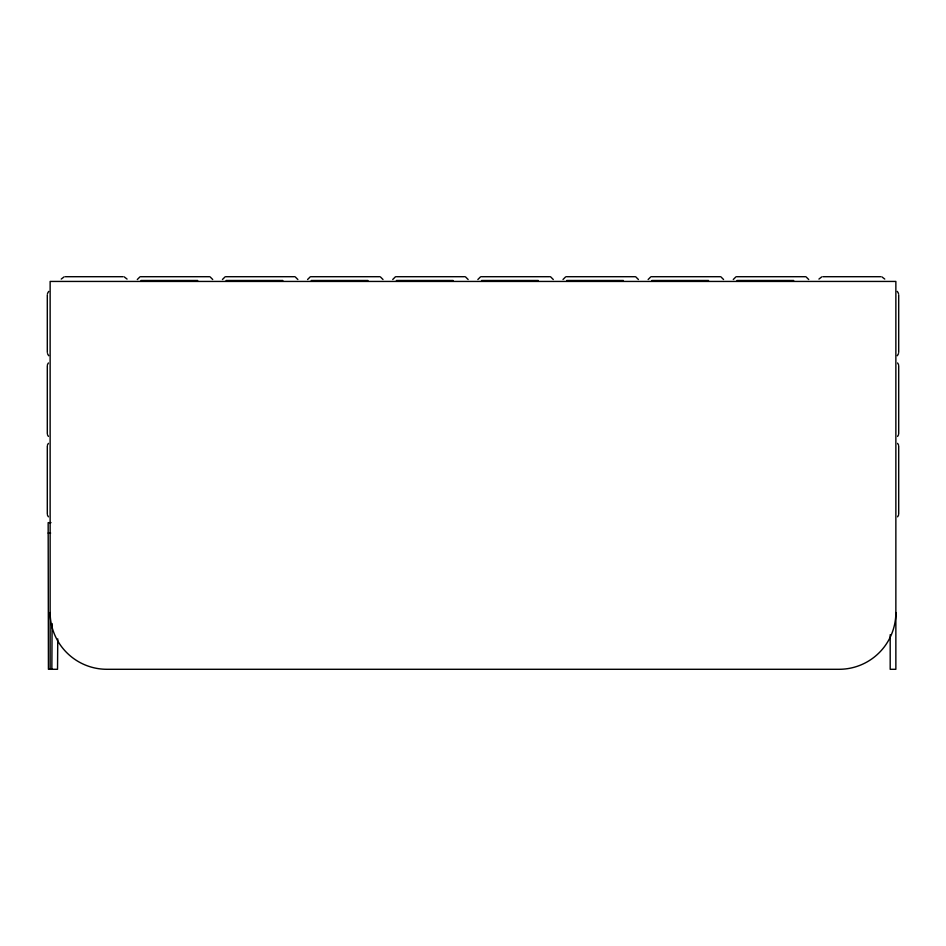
<?xml version="1.0" encoding="UTF-8"?>
<svg xmlns="http://www.w3.org/2000/svg" width="946" height="946" viewBox="0 0 946 946"><rect width="100%" height="100%" fill="white"/><g stroke="black" fill="none" stroke-linecap="round" stroke-linejoin="round"><path stroke-width="1.42" d="M52.113 623.544L51.853 669.295M57.765 638.905L57.529 669.295L48.423 669.295L48.163 522.665L51.001 522.665M47.466 293.52L48.684 291.403M47.43 364.648L48.412 362.957M47.43 445.058L48.412 443.367M137.3 279.508L139.973 276.835M222.44 279.508L225.113 276.835M307.58 279.508L310.253 276.835M392.72 279.508L395.393 276.835M477.86 279.508L480.533 276.835M563 279.508L565.673 276.835M648.14 279.508L650.813 276.835M733.28 279.508L735.953 276.835M898.534 353.615L897.316 355.731M898.57 434.722L897.588 436.413M898.57 515.132L897.588 516.823M61.242 279.07L64.115 276.871M818.929 279.07L821.79 276.871M65.345 276.705L122.98 276.705M140.954 276.705L209.066 276.705M226.094 276.705L294.206 276.705M311.234 276.705L379.346 276.705M396.374 276.705L464.486 276.705M481.514 276.705L549.626 276.705M566.654 276.705L634.766 276.705M651.794 276.705L719.906 276.705M736.934 276.705L805.046 276.705M823.02 276.705L880.655 276.705M140.954 280.489L197.714 280.489M226.094 280.489L282.854 280.489M311.234 280.489L367.994 280.489M396.374 280.489L453.134 280.489M481.514 280.489L538.274 280.489M566.654 280.489L623.414 280.489M651.794 280.489L708.554 280.489M736.934 280.489L793.694 280.489M48.163 533.071L50.635 533.071M881.885 276.871L884.758 279.07M806.027 276.835L808.7 279.508M720.887 276.835L723.56 279.508M635.747 276.835L638.42 279.508M550.607 276.835L553.28 279.508M465.467 276.835L468.14 279.508M380.327 276.835L383 279.508M295.187 276.835L297.86 279.508M210.047 276.835L212.72 279.508M124.21 276.871L127.071 279.07M897.316 291.403L898.534 293.52M897.588 362.957L898.57 364.648M897.588 443.367L898.57 445.058M48.684 355.731L47.466 353.615M48.412 436.413L47.43 434.722M48.412 516.823L47.43 515.132M898.7 294.75L898.7 352.385M898.7 365.629L898.7 433.741M898.7 446.039L898.7 514.151M890.186 634.719L890.186 669.295L895.862 669.295L895.862 281.435L50.138 281.435L50.138 669.295M47.3 294.75L47.3 352.385M47.3 365.629L47.3 433.741M47.3 446.039L47.3 514.151M895.862 612.535A56.76 56.76 0 0 1 839.102 669.295L106.898 669.295A56.76 56.76 0 0 1 50.138 612.535"/></g></svg>
